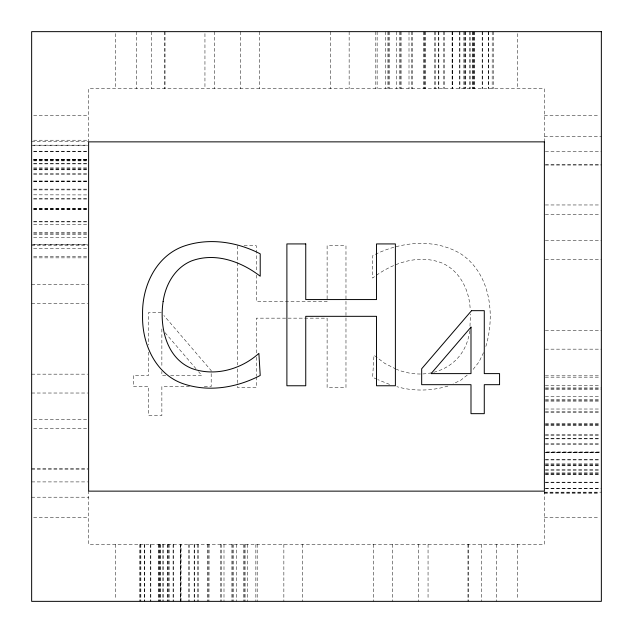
<?xml version="1.0" encoding="UTF-8"?>
<svg xmlns="http://www.w3.org/2000/svg" width="633" height="633" viewBox="0 0 633 633"><rect width="100%" height="100%" fill="white"/><g stroke="black" fill="none" stroke-linecap="round" stroke-linejoin="round"><path stroke-width="0.47" stroke-dasharray="3.17 2.37" d="M469.987 326.09L470.461 313.936M485.859 346.425C495.315 314.696 490.504 273.749 461.046 253.999C434.198 237.723 399.613 241.703 372.639 255.669L372.639 278.053C391.772 263.273 417.685 253.944 441.367 262.766C459.977 270.426 469.749 290.8 470.2 310.099M469.646 330.727C465.421 367.496 428.343 382.561 396.266 369.213M483.501 352.652L478.991 361.981L472.59 370.06M467.225 375.124L460.689 380.275L453.109 383.843M447.942 386.067C431.413 391.067 413.452 391.416 396.82 386.668M33.612 115.238L88.62 115.238M544.38 115.238L599.388 115.238M544.38 136.483L601.35 136.483M33.612 140.217L88.62 140.217M31.65 141.499L87.639 141.452M33.612 145.171L87.639 145.171M31.65 145.361L87.639 145.361M33.612 151.216L87.639 151.216M33.612 151.501L87.639 151.501M545.361 151.77L601.35 151.77M33.612 159.461L87.639 159.461M33.612 159.651L87.639 159.651M33.612 159.84L87.639 159.84M33.612 160.758L87.639 160.758M33.612 160.853L87.639 160.853M33.612 163.504L87.639 163.504M33.612 163.884L87.639 163.884M545.361 164.501L601.35 164.501M545.361 165.055L601.35 165.055M33.612 167.903L87.639 167.903M33.612 168.52L87.639 168.52M33.612 169.446L87.639 169.446M33.612 169.802L87.639 169.802M33.612 173.743L87.639 173.743M33.612 174.32L87.639 174.32M33.612 180.975L87.639 180.975M33.612 181.315L87.639 181.315M33.612 181.608L87.639 181.544M33.612 189.132L87.639 189.132M33.612 189.892L87.639 189.892M33.612 194.829L87.639 194.924M33.612 198.287L87.639 198.287M33.612 199.047L87.639 199.047M545.361 204.965L599.388 204.965M33.612 208.51L87.639 208.51M33.612 208.7L87.639 208.7M33.612 209.658L87.639 209.658M33.612 209.752L87.639 209.752M545.361 214.373L599.388 214.373M33.612 221.257L87.639 221.257M33.612 221.898L87.639 221.898M33.612 224.66L87.639 224.66M33.612 232.564L87.639 232.564M33.612 233.181L87.639 233.181M33.612 234.234L87.639 234.234M33.612 237.28L87.639 237.28M545.361 240.667L601.35 240.667M31.65 244.575L87.639 244.575M33.612 244.757L87.639 244.757M31.65 245.754L87.639 245.754M244.077 245.762L256.333 245.762L256.333 271.138M33.612 248.373L87.639 248.373M33.612 256.523L87.639 256.523M33.612 257.853L87.639 257.853M545.361 259.522L601.35 259.522M31.65 284.526L87.639 284.526M31.65 303.389L87.639 303.389M161.312 312.504L148.589 312.504L148.589 344.961M545.361 330.299L601.35 330.299M545.361 349.155L601.35 349.155M31.65 374.158L87.639 374.158M165.759 375.448L161.866 375.448L161.866 371.492M170.625 375.448L201.777 375.448L198.564 371.698M545.361 375.828L599.388 375.828M545.361 377.165L599.388 377.165M545.361 385.307L599.388 385.307M189.489 386.518L161.866 386.518L161.866 415.501L148.589 415.501L148.589 386.518L133.302 386.518L133.302 375.448L148.589 375.448L148.589 350.856M204.285 386.518L211.185 386.518L211.185 370.606L163.868 315.479M545.361 387.926L601.35 387.926M545.361 388.923L599.388 388.923M545.361 389.105L601.35 389.105M31.65 393.022L87.639 393.022M545.361 396.4L599.388 396.4M545.361 399.455L599.388 399.455M545.361 400.499L599.388 400.499M545.361 401.116L599.388 401.116M545.361 409.021L599.388 409.021M545.361 411.79L599.388 411.79M545.361 412.431L599.388 412.431M33.612 419.307L87.639 419.307M545.361 423.928L599.388 423.928M545.361 424.031L599.388 424.031M545.361 424.98L599.388 424.98M545.361 425.17L599.388 425.17M33.612 428.715L87.639 428.715M545.361 434.634L599.388 434.634M545.361 435.401L599.388 435.401M545.361 438.756L599.388 438.756M545.361 438.851L599.388 438.851M545.361 443.796L599.388 443.796M545.361 444.556L599.388 444.556M545.361 452.366L599.388 452.366M545.361 452.714L599.388 452.714M545.361 459.368L599.388 459.368M545.361 459.938L599.388 459.938M545.361 463.878L599.388 463.878M545.361 464.234L599.388 464.234M545.361 465.168L599.388 465.168M545.361 465.785L599.388 465.785M31.65 468.626L87.639 468.626M31.65 469.18L87.639 469.18M545.361 469.797L599.388 469.797M545.361 470.177L599.388 470.177M545.361 472.93L599.388 472.835M545.361 473.848L599.388 473.848M545.361 474.038L599.388 474.038M545.361 474.228L599.388 474.228M31.65 481.911L87.639 481.911M545.361 482.18L599.388 482.18M545.361 482.465L599.388 482.465M545.361 488.32L601.35 488.32M545.361 488.518L599.388 488.518M544.38 492.181L601.35 492.181M544.38 492.229L599.388 492.229M544.38 493.471L599.388 493.471M31.65 497.198L88.62 497.198M33.612 517.762L88.62 517.762M544.38 517.762L599.388 517.762M389.517 384.389L377.814 379.642M376.952 379.254L372.639 377.308L373.976 355.208L384.737 363.374L395.443 368.794M165.086 332.713L195.985 368.699M544.38 141.863L544.38 88.62L88.62 88.62L88.62 141.863M544.38 491.137L544.38 544.38L88.62 544.38L88.62 491.137M517.762 33.612L517.762 88.62M517.762 544.38L517.762 599.388M496.533 544.38L496.533 601.35M493.447 31.65L493.447 88.62M492.213 31.65L492.165 88.62M488.494 31.65L488.494 88.62M488.304 31.65L488.304 88.62M482.449 31.65L482.449 88.62M482.164 31.65L482.164 88.62M481.246 544.38L481.246 601.35M474.212 31.65L474.212 88.62M474.014 31.65L474.014 88.62M473.824 31.65L473.824 88.62M472.906 31.65L472.906 88.62M472.811 31.65L472.811 88.62M470.161 31.65L470.161 88.62M469.781 31.65L469.781 88.62M468.515 544.38L468.515 601.35M467.961 544.38L467.961 601.35M465.769 31.65L465.769 88.62M465.144 31.65L465.144 88.62M464.218 31.65L464.218 88.62M463.862 31.65L463.862 88.62M459.922 31.65L459.922 88.62M459.352 31.65L459.352 88.62M452.69 31.65L452.69 88.62M452.35 31.65L452.35 88.62M452.065 31.65L452.12 88.62M444.54 31.65L444.54 88.62M443.773 31.65L443.773 88.62M438.835 31.65L438.835 88.62M438.74 31.65L438.74 88.62M435.377 31.65L435.377 88.62M434.618 31.65L434.618 88.62M428.05 544.38L428.05 599.388M425.154 31.65L425.154 88.62M424.965 31.65L424.965 88.62M424.007 31.65L424.007 88.62M423.912 31.65L423.912 88.62M418.642 544.38L418.642 601.35M412.415 31.65L412.415 88.62M411.767 31.65L411.767 88.62M409.005 31.65L409.005 88.62M401.1 31.65L401.1 88.62M400.483 31.65L400.483 88.62M399.431 31.65L399.431 88.62M396.385 31.65L396.385 88.62M392.357 544.38L392.357 601.35M389.089 31.65L389.089 88.62M388.907 31.65L388.907 88.62M387.91 31.65L387.91 88.62M385.291 31.65L385.291 88.62M377.141 31.65L377.141 88.62M375.812 31.65L375.812 88.62M373.494 544.38L373.494 601.35M349.139 31.65L349.139 88.62M330.276 31.65L330.276 88.62M302.724 544.38L302.724 601.35M283.861 544.38L283.861 601.35M259.506 31.65L259.506 88.62M257.188 544.38L257.188 601.35M256.333 275.038L256.333 301.387L327.111 301.387L327.111 245.762L345.974 245.762L345.974 387.594L327.111 387.594L327.111 318.154L256.333 318.154L256.333 353.364M256.333 357.273L256.333 375.86M256.333 376.833L256.333 387.594L237.478 387.594L237.478 383.653M255.859 544.38L255.859 601.35M247.709 544.38L247.709 601.35M245.09 544.38L245.09 601.35M244.093 544.38L244.093 601.35M243.911 544.38L243.911 601.35M240.643 31.65L240.643 88.62M237.478 245.762L237.478 261.524M237.478 262.505L237.478 364.94M237.478 368.881L237.478 382.672M236.615 544.38L236.615 601.35M233.569 544.38L233.569 601.35M232.517 544.38L232.517 601.35M231.9 544.38L231.9 601.35M223.995 544.38L223.995 601.35M221.234 544.38L221.234 601.35M220.585 544.38L220.585 601.35M214.358 31.65L214.358 88.62M209.088 544.38L208.993 601.35M208.035 544.38L208.035 601.35M207.846 544.38L207.846 601.35M204.95 33.612L204.95 88.62M198.382 544.38L198.382 601.35M197.623 544.38L197.623 601.35M194.26 544.38L194.26 601.35M194.165 544.38L194.165 601.35M189.227 544.38L189.227 601.35M188.46 544.38L188.46 601.35M180.65 544.38L180.65 601.35M180.31 544.38L180.31 601.35M173.648 544.38L173.648 601.35M173.078 544.38L173.078 601.35M169.138 544.38L169.138 601.35M168.782 544.38L168.782 601.35M167.856 544.38L167.856 601.35M167.231 544.38L167.231 601.35M165.039 31.65L165.039 88.62M164.485 31.65L164.485 88.62M163.219 544.38L163.219 601.35M162.839 544.38L162.839 601.35M161.866 328.962L161.866 367.536M160.189 544.38L160.189 601.35M160.094 544.38L160.094 601.35M159.176 544.38L159.176 601.35M158.986 544.38L158.986 601.35M158.788 544.38L158.788 601.35M151.754 31.65L151.754 88.62M150.836 544.38L150.836 601.35M150.551 544.38L150.551 601.35M144.696 544.38L144.696 601.35M144.506 544.38L144.506 601.35M140.835 544.38L140.835 601.35M140.787 544.38L140.787 601.35M139.553 544.38L139.553 601.35M136.467 31.65L136.467 88.62M115.238 33.612L115.238 88.62M115.238 544.38L115.238 599.388M599.388 452.081L545.361 452.081L599.388 452.136M180.935 601.35L180.935 544.38L180.88 601.35"/><path stroke-width="0.95" d="M163.116 301.545C159.334 326.604 166.147 358.46 192.258 368.667C215.085 376.698 241.26 369.332 258.881 353.372L260.218 375.472C236.971 387.61 209.27 392.31 183.966 384.002C155.33 374.625 141.745 343.315 142.583 314.989C141.808 286.749 155.686 256.207 183.681 246.213C208.779 237.454 236.932 241.782 260.218 253.833L260.218 276.217C241.086 261.445 215.173 252.108 191.49 260.931C175.04 267.664 165.49 284.534 163.116 301.545M471.545 310.668L421.673 368.77L421.673 384.682L470.992 384.682L470.992 413.665L484.277 413.665L484.277 384.682L499.564 384.682L499.564 373.612L484.277 373.612L484.277 310.668L471.545 310.668M470.992 327.134L431.081 373.612L470.992 373.612L470.992 327.134M601.35 31.65L31.65 31.65L31.65 601.35L601.35 601.35L601.35 31.65M544.38 141.863L88.62 141.863L88.62 491.137L544.38 491.137L544.38 141.863M305.747 243.927L286.891 243.927L286.891 385.766L305.747 385.766L305.747 316.326L376.524 316.326L376.524 385.766L395.388 385.766L395.388 243.927L376.524 243.927L376.524 299.559L305.747 299.559L305.747 243.927"/></g></svg>
